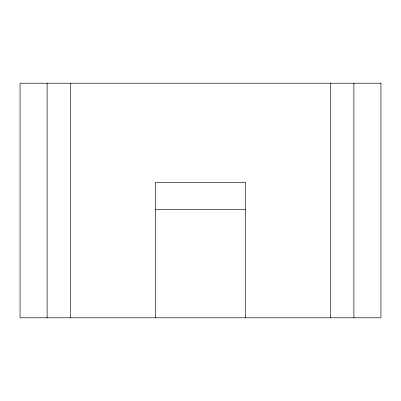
<?xml version="1.0" encoding="UTF-8"?>
<svg xmlns="http://www.w3.org/2000/svg" width="401" height="401" viewBox="0 0 401 401"><rect width="100%" height="100%" fill="white"/><g stroke="black" fill="none" stroke-linecap="round" stroke-linejoin="round"><path stroke-width="0.6" d="M155.387 209.522L245.612 209.522M353.882 83.207L353.882 317.792M330.67 83.207L330.67 317.792M245.612 317.792L245.612 182.455L155.387 182.455L155.387 317.792M70.576 83.207L70.576 317.792M47.117 83.207L47.117 317.792M380.95 83.207L20.05 83.207L20.05 317.792L380.95 317.792L380.95 83.207"/></g></svg>
